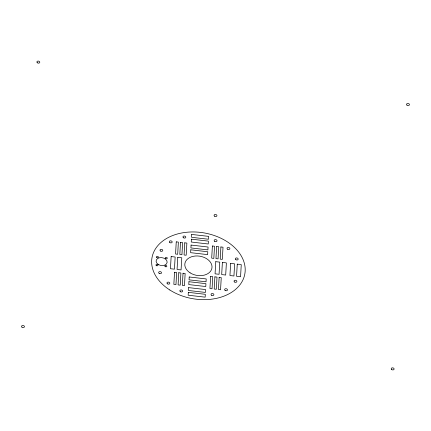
<?xml version="1.0" encoding="UTF-8"?>
<svg xmlns="http://www.w3.org/2000/svg" width="431" height="431" viewBox="0 0 431 431"><rect width="100%" height="100%" fill="white"/><g stroke="black" fill="none" stroke-linecap="round" stroke-linejoin="round"><path stroke-width="0.65" d="M171.15 256.558L170.45 268.712L174.447 269.176L175.153 257.016L171.15 256.558M174.533 272.257L173.844 284.417L175.967 284.659L176.656 272.5L174.533 272.257M176.252 241.861L175.562 254.021L177.691 254.263L178.375 242.103L176.252 241.861M177.771 257.318L177.066 269.472L181.068 269.93L181.774 257.776L177.771 257.318M178.779 272.742L178.095 284.902L180.217 285.144L180.907 272.985L178.779 272.742M180.503 242.346L179.813 254.505L181.936 254.748L182.625 242.588L180.503 242.346M183.03 273.227L182.34 285.387L184.468 285.624L185.152 273.469L183.03 273.227M184.754 242.831L184.064 254.99L186.187 255.233L186.876 243.073L184.754 242.831M188.325 292.353L188.158 295.219L205.156 297.164L205.323 294.303L188.325 292.353M188.6 287.622L188.433 290.483L205.431 292.428L205.598 289.567L188.6 287.622M188.94 281.718L188.773 284.584L205.77 286.529L205.937 283.668L188.94 281.718M189.214 276.982L189.047 279.848L206.045 281.793L206.212 278.932L189.214 276.982M190.793 249.808L190.626 252.674L207.623 254.619L207.79 251.758L190.793 249.808M191.068 245.072L190.901 247.938L207.898 249.883L208.065 247.022L191.068 245.072M191.407 239.173L191.245 242.033L208.238 243.984L208.405 241.123L191.407 239.173M191.682 234.437L191.52 237.303L208.512 239.248L208.679 236.387L191.682 234.437M210.635 276.379L209.935 288.538L212.057 288.781L212.763 276.621L210.635 276.379M212.402 245.988L211.696 258.147L213.819 258.39L214.525 246.236L212.402 245.988M214.886 276.869L214.18 289.023L216.308 289.266L217.014 277.111L214.886 276.869M215.769 261.671L215.064 273.83L219.067 274.288L219.772 262.129L215.769 261.671M216.648 246.478L215.947 258.632L218.07 258.875L218.776 246.721L216.648 246.478M219.137 277.354L218.431 289.508L220.553 289.751L221.259 277.596L219.137 277.354M220.898 246.963L220.193 259.123L222.321 259.365L223.021 247.205L220.898 246.963M222.391 262.431L221.685 274.585L225.688 275.043L226.394 262.888L222.391 262.431M230.639 263.379L229.933 275.533L233.936 275.991L234.642 263.837L230.639 263.379M237.26 264.133L236.554 276.293L240.557 276.75L241.263 264.596L237.26 264.133M406.939 105.105A1.455 1.029 9.8 0 0 409.385 104.916A1.455 1.029 9.8 0 0 407.688 103.451A1.455 1.029 9.8 0 0 406.939 105.105M391.607 369.491A1.455 1.029 9.8 0 0 394.047 369.308A1.455 1.029 9.8 0 0 392.355 367.837A1.455 1.029 9.8 0 0 391.607 369.491M21.933 327.124A1.455 1.029 9.8 0 0 24.373 326.94A1.455 1.029 9.8 0 0 22.676 325.47A1.455 1.029 9.8 0 0 21.933 327.124M37.265 62.732A1.455 1.029 9.8 0 0 39.711 62.549A1.455 1.029 9.8 0 0 38.014 61.078A1.455 1.029 9.8 0 0 37.265 62.732M214.439 216.114A1.455 1.029 9.8 0 0 216.879 215.926A1.455 1.029 9.8 0 0 215.182 214.46A1.455 1.029 9.8 0 0 214.439 216.114M169.76 289.95A47.124 33.381 9.8 0 0 244.77 274.283A47.124 33.381 9.8 0 0 180.724 233.176A47.124 33.381 9.8 0 0 169.76 289.95M190.082 272.828A13.706 9.708 9.8 0 0 211.901 268.271A13.706 9.708 9.8 0 0 193.271 256.31A13.706 9.708 9.8 0 0 190.082 272.828M160.472 251.004A1.406 0.997 9.8 0 0 162.751 250.616A1.406 0.997 9.8 0 0 160.914 249.333A1.406 0.997 9.8 0 0 160.472 251.004M158.269 264.462A5.571 3.944 9.8 0 0 167.104 262.554A5.571 3.944 9.8 0 0 159.492 257.738A5.571 3.944 9.8 0 0 158.269 264.462M165.192 266.617A1.013 0.717 9.8 0 0 166.824 266.326A1.013 0.717 9.8 0 0 165.493 265.41A1.013 0.717 9.8 0 0 165.192 266.617M156.765 257.549A1.013 0.717 9.8 0 0 158.398 257.259A1.013 0.717 9.8 0 0 157.062 256.343A1.013 0.717 9.8 0 0 156.765 257.549M165.687 258.589A1.013 0.717 9.8 0 0 167.293 258.244A1.013 0.717 9.8 0 0 165.908 257.366A1.013 0.717 9.8 0 0 165.687 258.589M156.34 265.625A1.013 0.717 9.8 0 0 157.945 265.28A1.013 0.717 9.8 0 0 156.561 264.402A1.013 0.717 9.8 0 0 156.34 265.625M183.461 237.772A1.438 1.018 9.8 0 0 185.783 237.352A1.438 1.018 9.8 0 0 183.875 236.053A1.438 1.018 9.8 0 0 183.461 237.772M214.681 241.355A1.438 1.018 9.8 0 0 217.003 240.929A1.438 1.018 9.8 0 0 215.096 239.631A1.438 1.018 9.8 0 0 214.681 241.355M227.552 249.193A1.438 1.018 9.8 0 0 229.868 248.768A1.438 1.018 9.8 0 0 227.961 247.475A1.438 1.018 9.8 0 0 227.552 249.193M235.843 259.672A1.438 1.018 9.8 0 0 238.16 259.246A1.438 1.018 9.8 0 0 236.253 257.953A1.438 1.018 9.8 0 0 235.843 259.672M234.55 281.998A1.438 1.018 9.8 0 0 236.867 281.578A1.438 1.018 9.8 0 0 234.96 280.279A1.438 1.018 9.8 0 0 234.55 281.998M159.174 273.362A1.438 1.018 9.8 0 0 161.496 272.936A1.438 1.018 9.8 0 0 159.589 271.643A1.438 1.018 9.8 0 0 159.174 273.362M167.47 283.84A1.438 1.018 9.8 0 0 169.787 283.415A1.438 1.018 9.8 0 0 167.88 282.122A1.438 1.018 9.8 0 0 167.47 283.84M180.336 291.679A1.438 1.018 9.8 0 0 182.652 291.259A1.438 1.018 9.8 0 0 180.745 289.961A1.438 1.018 9.8 0 0 180.336 291.679M211.556 295.257A1.438 1.018 9.8 0 0 213.873 294.836A1.438 1.018 9.8 0 0 211.966 293.538A1.438 1.018 9.8 0 0 211.556 295.257M225.154 290.451A1.438 1.018 9.8 0 0 227.476 290.025A1.438 1.018 9.8 0 0 225.569 288.732A1.438 1.018 9.8 0 0 225.154 290.451M169.862 242.583A1.438 1.018 9.8 0 0 172.179 242.157A1.438 1.018 9.8 0 0 170.272 240.864A1.438 1.018 9.8 0 0 169.862 242.583"/></g></svg>
